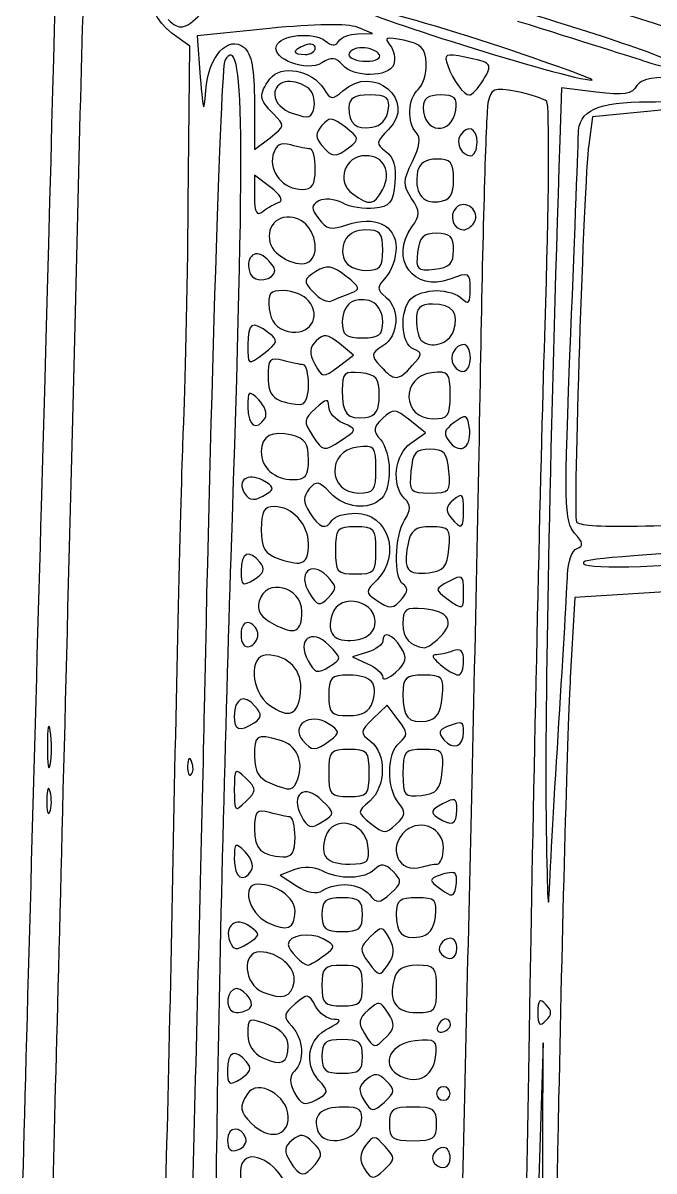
# Model space of a CAD drawing. Extents: x 10 to 184, y 190 to 292.
# Drawn here: x 141.79 to 146.9, y 208.19 to 217.48 of the extents above; entities that cross this region are included whole.
import ezdxf

# ---------------------------------------------------------------- set-up
doc = ezdxf.new("R2010")
doc.units = 0
doc.layers.add('Layer_1', color=7, linetype='CONTINUOUS')

msp = doc.modelspace()

# ---------------------------------------------------------------- linework, layer by layer
at = {"layer": 'Layer_1', "color": 7}
for points in [[(143.78903, 217.435801), (143.20262, 217.376201), (143.22862, 217.041571)], [(144.50242, 217.392301), (144.62204, 217.396301), (144.49873, 217.445801)], [(143.13127, 216.015601), (143.14287, 217.291431), (142.99969, 217.395721)], [(146.43226, 216.921031), (146.15148, 216.956031), (146.13768, 216.530801)], [(147.40052, 216.995821), (147.34892, 216.815101), (146.87541, 216.767801), (146.40189, 216.720501), (146.37209, 216.494861)], [(143.66669, 216.834201), (143.66669, 216.456181), (143.79262, 216.551181)], [(144.4378, 216.476741), (144.43804, 216.476681)], [(143.79889, 216.149341), (143.66746, 216.247441), (143.66746, 216.074431)], [(144.34347, 214.697611), (144.46891, 214.792211), (144.35478, 214.885941)], [(144.94382, 214.707631), (144.94425, 214.706991)], [(144.93263, 214.080121), (145.0507, 214.162821), (144.92386, 214.265521)], [(147.20652, 212.891421), (146.26087, 212.829421), (146.22287, 212.181651)], [(144.86518, 212.824931), (144.86443, 212.825011)], [(144.58185, 212.388831), (144.45902, 212.349831), (144.58185, 212.294931)], [(144.82963, 211.840751), (144.73963, 211.960091), (144.62609, 211.848991)], [(143.66345, 211.816521), (143.66391, 211.816571)], [(144.27755, 211.674061), (144.27753, 211.674441)], [(143.15848, 211.502401), (143.15878, 211.502461)], [(144.83248, 211.169201), (144.83263, 211.168961)], [(143.99303, 210.628821), (143.87376, 210.584721), (144.00708, 210.497321)], [(144.7887, 210.612791), (144.78866, 210.612921)], [(145.29055, 210.597111), (145.29055, 210.597211)], [(144.23121, 209.933981), (144.23151, 209.933941)], [(145.9973, 207.603551), (146.0023, 209.227061), (145.9525, 207.616571), (145.9027, 206.006081), (145.73963, 205.855951)], [(144.18583, 208.925631), (144.18619, 208.925611)]]:
    msp.add_lwpolyline(points, dxfattribs=at)
for points in [[(144.15875, 217.278211)], [(144.67738, 217.225311)], [(145.57823, 217.313481)], [(144.09528, 216.958521)], [(145.51423, 217.011831)], [(144.74943, 216.774491)], [(145.29536, 216.775041)], [(145.469, 216.515181)], [(144.15871, 216.296871)], [(145.27791, 216.215001)], [(144.70257, 216.129151)], [(143.86709, 216.030271)], [(145.44464, 215.864991)], [(144.15876, 215.662371)], [(144.70468, 215.641811)], [(145.27791, 215.641821)], [(143.83123, 215.477251)], [(144.4448, 215.293171)], [(144.10524, 215.231091)], [(144.70467, 215.062761)], [(143.78298, 214.970611)], [(145.27777, 214.986221)], [(145.41437, 214.768301)], [(144.10416, 214.550001)], [(144.67739, 214.467661)], [(145.25064, 214.471661)], [(143.75257, 214.281951)], [(144.38434, 214.241301)], [(145.40541, 214.212071)], [(144.10416, 213.948021)], [(144.65012, 213.870821)], [(145.24042, 213.853521)], [(143.77036, 213.671121)], [(145.35977, 213.546171)], [(144.10416, 213.265911)], [(144.65009, 213.212011)], [(145.24042, 213.225611)], [(143.71254, 213.114161)], [(144.25272, 213.004991)], [(145.35977, 212.886401)], [(144.04957, 212.718081)], [(144.64135, 212.604941)], [(143.69472, 212.529661)], [(145.16726, 212.508641)], [(144.26795, 212.444741)], [(144.85229, 212.426191)], [(145.3598, 212.317161)], [(144.04064, 212.067121)], [(145.18583, 212.024621)], [(144.62264, 211.983221)], [(142.01415, 211.750791)], [(146.13132, 211.820021)], [(145.35978, 211.741151)], [(144.5955, 211.410391)], [(145.18583, 211.424091)], [(143.59723, 211.367491)], [(144.01767, 211.363501)], [(142.01287, 211.259191)], [(144.21336, 211.188971)], [(145.30516, 211.111991)], [(143.99489, 210.891731)], [(144.58548, 210.823261)], [(145.14586, 210.673161)], [(143.64338, 210.623891)], [(143.99493, 210.292641)], [(144.54091, 210.264081)], [(143.63031, 210.168761)], [(145.13141, 210.250441)], [(144.76046, 210.069921)], [(145.30521, 209.991181)], [(143.98729, 209.718201)], [(144.54091, 209.690011)], [(145.14143, 209.662911)], [(146.02583, 209.537381)], [(143.63057, 209.507731)], [(145.25472, 209.377671)], [(144.73761, 209.278651)], [(143.94038, 209.203401)], [(143.60336, 209.073591)], [(144.54091, 209.116951)], [(145.13177, 209.106951)], [(144.73642, 208.917431)], [(145.25061, 208.816581)], [(143.94041, 208.626711)], [(144.53105, 208.584561)], [(145.14143, 208.570881)], [(143.59805, 208.451451)], [(144.72442, 208.388191)], [(144.16101, 208.246121)], [(145.25061, 208.298051)]]:
    msp.add_lwpolyline(points, close=True, dxfattribs=at)
for points in [[(141.94274, 213.566451), (142.09032, 218.851951), (142.09468, 219.080341), (142.04792, 219.080261)], [(142.33534, 219.021601), (142.32164, 219.007901), (142.28394, 217.928321), (142.25154, 216.622551)], [(142.99969, 217.395721), (142.73658, 217.587391), (142.75358, 218.013801), (143.02589, 218.052471)], [(146.18478, 217.464831), (145.86615, 217.563231), (145.34133, 217.725591), (145.01851, 217.825721)], [(145.57823, 217.313481), (145.08284, 217.477501), (144.61607, 217.604511), (144.54097, 217.595731)], [(142.96857, 217.509161), (143.05887, 217.418861), (143.10419, 217.426361), (143.23062, 217.552861)], [(144.54097, 217.595731), (144.41419, 217.580931), (146.20928, 217.021281), (146.39705, 217.017091)], [(146.67011, 217.552441), (147.35629, 217.343871), (147.4742, 217.254011), (147.40052, 216.995821)], [(143.47803, 213.156901), (143.5947, 216.631961), (143.58439, 217.432631), (143.42623, 217.176791)], [(144.49873, 217.445801), (144.42303, 217.476201), (144.14891, 217.472301), (143.78903, 217.435801)], [(143.84401, 217.294201), (143.87351, 217.384101), (144.14552, 217.412681), (144.23833, 217.335601)], [(145.79653, 217.495851), (146.29196, 217.340421), (146.75873, 217.193251), (146.8338, 217.168811)], [(146.94908, 217.205311), (146.84734, 217.249711), (146.5034, 217.366461), (146.18478, 217.464831)], [(143.27242, 216.933091), (143.29422, 217.209061), (143.45456, 217.388271), (143.58379, 217.281021)], [(144.23833, 217.335601), (144.28913, 217.293401), (144.32303, 217.292201), (144.34743, 217.331601)], [(144.34743, 217.331601), (144.36693, 217.363101), (144.43663, 217.390401), (144.50242, 217.392301)], [(144.87545, 217.339951), (144.73242, 217.369251), (144.71255, 217.362251), (144.76344, 217.300951)], [(145.05597, 217.152501), (145.05097, 217.277301), (145.01827, 217.310731), (144.87545, 217.339951)], [(143.58379, 217.281021), (143.64329, 217.231621), (143.66669, 217.105681), (143.66669, 216.834201)], [(144.21198, 217.157531), (144.09045, 217.081631), (143.80859, 217.186331), (143.84401, 217.294201)], [(144.07685, 217.299711), (144.03185, 217.282411), (143.99495, 217.258611), (143.99495, 217.246811)], [(143.99495, 217.246811), (143.99495, 217.235011), (144.03175, 217.225311), (144.07685, 217.225311)], [(144.15875, 217.278211), (144.15875, 217.307311), (144.12185, 217.316911), (144.07685, 217.299711)], [(144.07685, 217.225311), (144.12185, 217.225311), (144.15875, 217.249111), (144.15875, 217.278211)], [(144.53767, 217.279911), (144.47937, 217.279911), (144.43171, 217.255311), (144.43171, 217.225311)], [(144.43171, 217.225311), (144.43171, 217.195311), (144.49461, 217.170711), (144.57141, 217.170711)], [(144.67738, 217.225311), (144.65878, 217.255311), (144.59598, 217.279911), (144.53767, 217.279911)], [(144.57141, 217.170711), (144.65061, 217.170711), (144.69651, 217.194311), (144.67738, 217.225311)], [(144.76344, 217.300951), (144.79744, 217.259951), (144.81104, 217.189251), (144.79364, 217.143831)], [(145.36849, 217.204071), (145.21442, 217.234871), (145.19835, 217.226971), (145.23081, 217.136371)], [(146.39705, 217.017091), (146.44205, 217.016091), (146.07362, 217.149461), (145.57823, 217.313481)], [(143.42623, 217.176791), (143.39583, 217.127591), (143.31018, 214.432441), (143.2594, 211.928561)], [(143.79162, 217.028011), (143.87822, 217.146391), (144.13348, 217.099611), (144.22818, 216.947911)], [(144.3784, 217.140831), (144.3267, 217.203131), (144.2907, 217.206731), (144.21198, 217.157531)], [(144.79364, 217.143831), (144.75294, 217.037791), (144.4656, 217.035611), (144.3784, 217.140831)], [(144.3833, 216.931611), (144.62873, 217.153721), (144.98561, 216.852211), (144.75282, 216.619381)], [(144.99247, 216.942371), (145.03107, 216.974371), (145.05967, 217.068961), (145.05597, 217.152501)], [(145.23081, 217.136371), (145.27531, 217.012291), (145.36046, 216.897331), (145.40795, 216.897331)], [(145.51423, 217.011861), (145.59993, 217.149071), (145.59213, 217.159341), (145.36849, 217.204071)], [(146.8338, 217.168811), (147.06376, 217.093911), (147.14528, 217.119811), (146.94908, 217.205311)], [(143.22862, 217.041571), (143.25112, 216.752071), (143.25702, 216.737441), (143.27242, 216.933091)], [(144.09529, 216.958561), (143.96526, 217.040961), (143.8312, 217.012261), (143.8312, 216.901861)], [(147.28775, 216.917631), (147.33345, 217.036771), (146.82775, 217.091001), (146.76227, 216.973931)], [(143.81992, 216.744801), (143.7026, 216.862121), (143.69873, 216.900911), (143.79162, 217.028011)], [(144.14988, 216.804071), (144.15998, 216.863571), (144.13548, 216.933071), (144.09528, 216.958521)], [(144.22818, 216.947911), (144.28468, 216.857511), (144.29968, 216.855911), (144.3833, 216.931611)], [(145.40795, 216.897331), (145.42705, 216.897331), (145.47485, 216.948831), (145.51423, 217.011831)], [(145.78539, 216.925221), (145.60307, 216.958721), (145.58051, 216.949721), (145.55666, 216.833921)], [(146.76227, 216.973931), (146.72257, 216.903031), (146.6585, 216.892831), (146.43226, 216.921031)], [(143.8312, 216.901861), (143.8312, 216.836361), (143.8874, 216.778271), (143.98133, 216.746571)], [(144.5993, 216.897331), (144.47319, 216.897331), (144.43172, 216.872531), (144.43172, 216.797241)], [(144.74943, 216.774491), (144.76423, 216.878991), (144.74143, 216.897331), (144.5993, 216.897331)], [(144.97777, 216.590931), (144.90007, 216.668631), (144.90867, 216.872781), (144.99247, 216.942371)], [(145.17252, 216.897331), (145.07292, 216.897331), (145.03224, 216.868331), (145.03224, 216.797241)], [(145.29536, 216.775051), (145.30956, 216.874451), (145.28636, 216.897331), (145.17252, 216.897331)], [(146.03226, 216.845021), (146.00776, 216.868721), (145.89664, 216.904821), (145.78539, 216.925221)], [(146.85924, 216.842531), (147.14802, 216.842531), (147.26694, 216.863331), (147.28775, 216.917631)], [(143.98133, 216.746571), (144.10957, 216.703271), (144.13415, 216.711671), (144.14988, 216.804071)], [(144.43172, 216.797241), (144.43172, 216.663261), (144.48642, 216.616501), (144.62055, 216.635711)], [(144.62055, 216.635711), (144.68815, 216.645711), (144.73884, 216.699911), (144.74943, 216.774491)], [(145.03224, 216.797241), (145.03224, 216.585641), (145.26552, 216.565961), (145.29536, 216.775041)], [(145.55666, 216.833921), (145.54216, 216.763221), (145.51586, 215.882481), (145.49836, 214.876611)], [(146.01946, 215.034051), (146.05106, 216.006391), (146.05676, 216.821331), (146.03226, 216.845021)], [(146.28825, 216.579321), (146.28764, 216.771431), (146.44189, 216.842531), (146.85924, 216.842531)], [(143.79262, 216.551181), (143.91406, 216.642781), (143.91503, 216.649681), (143.81992, 216.744801)], [(144.40254, 216.637191), (144.29421, 216.718891), (144.27049, 216.720491), (144.21211, 216.650191)], [(142.25154, 216.622551), (142.12751, 211.624711), (142.0321, 207.932141), (142.00206, 206.967001)], [(144.21211, 216.650191), (144.15951, 216.586791), (144.15981, 216.552491), (144.21311, 216.487941)], [(144.43804, 216.476681), (144.51764, 216.537281), (144.51414, 216.552981), (144.40254, 216.637191)], [(144.75282, 216.619381), (144.64955, 216.516101), (144.6478, 216.501741), (144.73112, 216.440821)], [(144.94547, 216.359671), (145.00487, 216.478671), (145.01527, 216.553411), (144.97777, 216.590931)], [(145.46899, 216.515181), (145.46899, 216.630321), (145.38959, 216.662091), (145.3325, 216.569781)], [(146.22765, 214.970061), (146.26115, 215.804751), (146.28845, 216.528911), (146.28825, 216.579321)], [(143.9615, 216.493101), (143.8757, 216.516101), (143.83852, 216.495101), (143.81623, 216.409501)], [(144.11776, 216.461401), (144.09526, 216.461841), (144.02496, 216.476101), (143.9615, 216.493101)], [(144.21311, 216.487941), (144.29431, 216.390141), (144.32227, 216.388741), (144.4378, 216.476741)], [(145.3325, 216.569781), (145.2927, 216.505381), (145.3443, 216.406001), (145.4176, 216.406001)], [(145.4176, 216.406001), (145.4459, 216.406001), (145.469, 216.455101), (145.469, 216.515181)], [(146.13768, 216.530801), (146.06108, 214.169721), (146.01783, 212.088131), (146.02622, 211.164901)], [(146.37209, 216.494861), (146.33249, 216.195231), (146.24438, 213.496421), (146.27239, 213.444031)], [(143.81623, 216.409501), (143.78103, 216.274731), (143.90253, 216.133101), (144.05342, 216.133101)], [(144.15876, 216.296881), (144.15876, 216.386981), (144.14036, 216.460991), (144.11776, 216.461401)], [(144.56604, 216.406101), (144.39445, 216.406101), (144.32481, 216.197221), (144.46276, 216.096351)], [(144.70257, 216.129181), (144.78107, 216.275901), (144.71687, 216.406101), (144.56604, 216.406101)], [(144.73112, 216.440821), (144.79282, 216.395721), (144.81602, 216.314431), (144.80382, 216.185911)], [(144.05342, 216.133101), (144.13402, 216.133101), (144.15871, 216.171501), (144.15871, 216.296871)], [(144.93847, 216.060611), (144.86677, 216.170021), (144.86757, 216.203541), (144.94547, 216.359671)], [(145.14218, 216.378761), (145.05468, 216.378761), (144.99969, 216.343661), (144.98743, 216.280061)], [(145.27791, 216.214981), (145.27791, 216.353041), (145.25661, 216.378761), (145.14218, 216.378761)], [(144.98743, 216.280061), (144.95553, 216.114431), (145.02313, 216.015041), (145.15483, 216.033751)], [(145.15483, 216.033751), (145.25133, 216.047451), (145.27791, 216.086651), (145.27791, 216.215001)], [(143.86709, 216.030281), (143.90319, 216.042281), (143.87409, 216.093281), (143.79889, 216.149341)], [(144.46276, 216.096351), (144.59549, 215.999251), (144.63602, 216.004851), (144.70257, 216.129151)], [(144.80382, 216.185911), (144.78872, 216.026981), (144.76262, 215.994571), (144.63844, 215.980231)], [(143.66746, 216.074431), (143.66746, 215.943641), (143.68416, 215.914591), (143.73566, 215.955371)], [(143.73566, 215.955371), (143.77316, 215.985071), (143.83236, 216.018771), (143.86709, 216.030271)], [(144.18889, 216.040531), (144.12359, 216.003831), (144.12329, 215.981831), (144.18689, 215.895371)], [(144.3784, 216.023531), (144.3165, 216.056731), (144.23119, 216.064331), (144.18889, 216.040531)], [(144.63844, 215.980231), (144.55734, 215.971231), (144.44034, 215.990331), (144.3784, 216.023531)], [(144.94147, 215.830611), (145.00937, 215.923411), (145.00897, 215.953511), (144.93847, 216.060611)], [(145.44463, 215.864941), (145.50093, 215.955941), (145.37433, 216.060351), (145.29904, 215.985041)], [(143.09237, 214.193831), (143.10737, 214.494091), (143.12487, 215.313891), (143.13127, 216.015601)], [(144.15876, 215.662421), (144.15876, 215.817001), (144.03829, 215.931121), (143.90269, 215.905011)], [(144.41493, 215.846971), (144.63842, 215.924871), (144.81341, 215.843971), (144.81341, 215.662181)], [(145.29904, 215.985041), (145.23604, 215.922041), (145.27544, 215.805591), (145.35984, 215.805591)], [(143.90269, 215.905011), (143.76831, 215.879111), (143.74357, 215.691801), (143.86299, 215.604471)], [(144.18689, 215.895371), (144.24819, 215.811771), (144.28907, 215.803071), (144.41493, 215.846971)], [(145.24878, 215.406251), (144.95628, 215.295841), (144.75433, 215.574691), (144.94147, 215.830611)], [(145.35984, 215.805591), (145.38634, 215.805591), (145.42454, 215.832291), (145.44464, 215.864991)], [(144.56649, 215.805601), (144.42019, 215.805601), (144.34461, 215.696131), (144.39687, 215.559931)], [(144.70468, 215.641821), (144.70468, 215.780661), (144.68368, 215.805601), (144.56649, 215.805601)], [(145.14143, 215.778301), (145.03224, 215.778301), (145.00141, 215.747501), (144.98728, 215.624161)], [(145.27791, 215.641821), (145.27791, 215.751011), (145.25061, 215.778301), (145.14143, 215.778301)], [(143.7542, 215.583191), (143.6628, 215.658991), (143.58557, 215.573191), (143.63325, 215.449051)], [(143.86299, 215.604471), (144.02259, 215.487771), (144.15876, 215.514471), (144.15876, 215.662371)], [(144.81341, 215.662181), (144.81341, 215.580981), (144.77591, 215.473181), (144.73011, 215.422581)], [(143.8312, 215.477201), (143.8312, 215.500301), (143.7965, 215.548001), (143.7542, 215.583191)], [(144.39687, 215.559931), (144.41417, 215.514931), (144.49047, 215.478031), (144.56649, 215.478031)], [(144.56649, 215.478031), (144.68364, 215.478031), (144.70468, 215.502931), (144.70468, 215.641811)], [(144.98728, 215.624161), (144.97118, 215.483941), (144.98328, 215.471611), (145.12377, 215.487681)], [(145.12377, 215.487681), (145.24708, 215.501781), (145.27791, 215.532681), (145.27791, 215.641821)], [(143.63325, 215.449051), (143.66305, 215.371451), (143.83123, 215.395351), (143.83123, 215.477251)], [(144.16339, 215.468281), (144.06151, 215.404681), (144.06012, 215.393081), (144.14329, 215.301171)], [(144.40632, 215.431681), (144.29424, 215.519881), (144.25534, 215.525681), (144.16339, 215.468281)], [(145.41395, 215.325951), (145.41395, 215.462071), (145.40595, 215.465751), (145.24878, 215.406251)], [(144.44482, 215.293161), (144.52912, 215.322961), (144.52482, 215.338561), (144.40632, 215.431681)], [(144.73011, 215.422581), (144.65551, 215.340081), (144.65551, 215.323381), (144.73011, 215.261461)], [(143.90278, 215.314281), (143.78984, 215.314281), (143.77201, 215.291581), (143.78663, 215.166301)], [(144.10524, 215.231081), (144.06724, 215.276781), (143.97616, 215.314281), (143.90278, 215.314281)], [(144.14329, 215.301171), (144.19239, 215.246871), (144.25902, 215.215271), (144.29123, 215.230971)], [(144.29123, 215.230971), (144.32343, 215.246671), (144.39256, 215.274671), (144.4448, 215.293171)], [(144.70468, 215.062761), (144.70468, 215.202411), (144.59286, 215.276181), (144.45902, 215.224821)], [(144.93355, 215.248751), (144.96955, 215.284751), (145.06293, 215.314251), (145.141, 215.314251)], [(145.141, 215.314251), (145.2191, 215.314251), (145.31242, 215.284751), (145.34845, 215.248751)], [(145.34845, 215.248751), (145.39945, 215.197751), (145.41395, 215.214951), (145.41395, 215.325951)], [(143.94038, 214.984561), (144.10925, 214.942761), (144.21423, 215.099761), (144.10524, 215.231091)], [(144.45902, 215.224821), (144.41402, 215.207521), (144.37712, 215.134621), (144.37712, 215.062761)], [(144.73011, 215.261461), (144.84691, 215.164561), (144.83379, 214.946441), (144.70641, 214.866871)], [(144.95225, 214.841761), (144.85182, 214.880261), (144.8392, 215.154441), (144.93355, 215.248751)], [(145.11091, 215.205081), (145.0077, 215.205081), (144.97765, 215.176381), (144.97765, 215.077691)], [(145.27776, 214.986221), (145.32456, 215.133791), (145.26976, 215.205081), (145.11091, 215.205081)], [(143.78663, 215.166301), (143.79893, 215.061141), (143.84333, 215.008561), (143.94038, 214.984561)], [(143.78293, 214.970621), (143.64676, 215.074301), (143.61283, 215.055221), (143.61283, 214.874921)], [(144.37712, 215.062761), (144.37712, 214.953991), (144.40452, 214.932111), (144.5409, 214.932111)], [(144.5409, 214.932111), (144.67725, 214.932111), (144.70467, 214.954011), (144.70467, 215.062761)], [(144.97765, 215.077691), (144.97765, 215.007591), (144.99405, 214.933931), (145.01405, 214.913921)], [(145.90598, 210.072481), (145.93688, 211.829011), (145.98788, 214.061721), (146.01946, 215.034051)], [(143.74198, 214.806021), (143.85825, 214.893721), (143.86234, 214.910151), (143.78298, 214.970611)], [(144.16707, 214.907641), (144.10997, 214.851741), (144.10747, 214.809641), (144.15577, 214.719311)], [(144.35478, 214.885941), (144.26018, 214.963641), (144.22806, 214.967341), (144.16707, 214.907641)], [(145.01405, 214.913921), (145.08915, 214.838821), (145.24451, 214.881421), (145.27777, 214.986221)], [(146.25795, 213.351591), (146.17405, 213.444191), (146.17165, 213.576071), (146.22765, 214.970061)], [(143.61283, 214.874921), (143.61283, 214.708961), (143.6131, 214.708811), (143.74198, 214.806021)], [(144.70641, 214.866871), (144.60741, 214.805071), (144.60603, 214.792771), (144.68761, 214.702631)], [(144.94425, 214.706991), (145.02625, 214.797691), (145.02725, 214.813151), (144.95225, 214.841761)], [(145.36299, 214.877481), (145.28969, 214.877481), (145.23807, 214.778081), (145.27789, 214.713701)], [(145.41439, 214.768291), (145.41439, 214.828291), (145.39129, 214.877481), (145.36299, 214.877481)], [(145.49836, 214.876611), (145.48086, 213.870731), (145.44326, 212.065071), (145.41496, 210.864031)], [(143.89948, 214.748191), (143.79179, 214.777091), (143.77665, 214.760591), (143.77665, 214.614961)], [(144.06326, 214.714491), (144.04076, 214.714921), (143.96706, 214.730091), (143.89948, 214.748191)], [(144.15577, 214.719311), (144.21567, 214.607481), (144.22287, 214.606631), (144.34347, 214.697611)], [(145.27789, 214.713701), (145.33499, 214.621401), (145.41437, 214.653201), (145.41437, 214.768301)], [(144.10416, 214.549961), (144.10416, 214.640061), (144.08576, 214.714081), (144.06326, 214.714491)], [(144.52726, 214.648711), (144.39402, 214.664011), (144.37713, 214.648171), (144.37713, 214.507681)], [(144.67739, 214.467661), (144.67739, 214.605751), (144.65379, 214.634151), (144.52726, 214.648711)], [(144.68761, 214.702631), (144.79841, 214.580191), (144.82901, 214.580791), (144.94382, 214.707631)], [(145.10095, 214.649091), (144.84889, 214.619991), (144.85946, 214.276961), (145.11245, 214.276961)], [(145.25061, 214.471661), (145.25061, 214.651721), (145.23931, 214.665061), (145.10095, 214.649091)], [(143.77665, 214.614961), (143.77665, 214.455561), (143.82755, 214.411891), (144.03596, 214.392551)], [(144.03596, 214.392551), (144.07676, 214.388551), (144.10416, 214.451951), (144.10416, 214.550001)], [(143.70115, 214.430051), (143.61975, 214.511451), (143.61285, 214.506751), (143.61285, 214.370251)], [(144.26794, 214.375311), (144.26794, 214.443311), (144.24984, 214.440911), (144.16145, 214.360911)], [(144.37713, 214.507681), (144.37713, 214.316081), (144.41933, 214.266941), (144.56596, 214.287931)], [(144.56596, 214.287931), (144.64986, 214.299931), (144.67739, 214.344431), (144.67739, 214.467661)], [(145.11245, 214.276961), (145.23448, 214.276961), (145.25064, 214.299761), (145.25064, 214.471661)], [(143.61285, 214.370251), (143.61285, 214.219481), (143.68555, 214.173501), (143.75257, 214.281951)], [(143.75255, 214.281871), (143.77285, 214.314771), (143.74955, 214.381471), (143.70115, 214.430051)], [(144.16145, 214.360911), (144.06345, 214.272211), (144.06165, 214.254331), (144.13915, 214.136081)], [(144.38433, 214.241371), (144.32033, 214.269971), (144.26794, 214.330171), (144.26794, 214.375311)], [(144.92386, 214.265521), (144.80774, 214.359521), (144.78927, 214.360921), (144.70515, 214.281421)], [(144.70515, 214.281421), (144.62745, 214.208021), (144.62465, 214.181341), (144.68665, 214.108471)], [(145.40537, 214.212071), (145.38907, 214.311871), (145.37597, 214.315661), (145.28346, 214.247371)], [(143.01217, 210.863671), (143.04127, 212.395001), (143.07737, 213.893571), (143.09237, 214.193831)], [(143.97078, 214.144241), (143.80886, 214.184841), (143.72201, 214.138241), (143.72201, 214.011351)], [(144.36204, 214.098481), (144.50011, 214.188981), (144.50021, 214.189581), (144.38434, 214.241301)], [(145.28346, 214.247371), (145.19646, 214.183171), (145.19126, 214.157071), (145.25116, 214.084961)], [(145.25116, 214.084961), (145.33896, 213.979181), (145.43106, 214.055061), (145.40541, 214.212071)], [(144.10416, 213.948021), (144.10416, 214.075071), (144.07496, 214.118101), (143.97078, 214.144241)], [(144.13915, 214.136081), (144.22005, 214.012611), (144.22875, 214.011151), (144.36204, 214.098481)], [(144.68665, 214.108471), (144.77765, 214.001481), (144.78235, 213.720201), (144.69465, 213.632351)], [(144.88143, 213.631021), (144.77304, 213.739421), (144.80143, 213.988201), (144.93263, 214.080121)], [(143.72201, 214.011351), (143.72201, 213.879801), (143.82928, 213.785281), (143.9786, 213.785281)], [(144.50043, 214.048251), (144.24837, 214.019151), (144.25894, 213.676121), (144.51193, 213.676121)], [(144.65009, 213.870821), (144.65009, 214.050881), (144.63889, 214.064221), (144.50043, 214.048251)], [(145.08684, 214.030951), (144.97276, 214.030951), (144.94754, 214.001851), (144.93325, 213.853521)], [(145.24042, 213.853521), (145.22612, 214.001821), (145.20092, 214.030951), (145.08684, 214.030951)], [(143.9786, 213.785281), (144.08154, 213.785281), (144.10416, 213.814581), (144.10416, 213.948021)], [(143.73273, 213.779591), (143.61338, 213.843491), (143.52189, 213.779151), (143.58556, 213.676121)], [(144.51193, 213.676121), (144.63396, 213.676121), (144.65012, 213.698921), (144.65012, 213.870821)], [(144.93325, 213.853521), (144.91725, 213.687531), (144.92725, 213.676101), (145.08684, 213.676101)], [(145.08684, 213.676101), (145.24653, 213.676101), (145.25643, 213.687501), (145.24042, 213.853521)], [(143.77033, 213.671091), (143.83093, 213.709491), (143.82353, 213.730991), (143.73273, 213.779591)], [(144.10996, 213.709251), (144.05846, 213.647151), (144.05956, 213.605361), (144.11496, 213.516531)], [(144.279, 213.677651), (144.19, 213.773151), (144.16663, 213.777551), (144.10996, 213.709251)], [(143.58556, 213.676121), (143.62666, 213.609621), (143.67136, 213.608421), (143.77036, 213.671121)], [(144.69465, 213.632351), (144.59459, 213.532301), (144.39407, 213.554151), (144.279, 213.677651)], [(144.88143, 213.457071), (144.93423, 213.541571), (144.93423, 213.578251), (144.88143, 213.631021)], [(145.2772, 213.620841), (145.2144, 213.568741), (145.2095, 213.534441), (145.2566, 213.477671)], [(145.3598, 213.546241), (145.3598, 213.667831), (145.3474, 213.679081), (145.2772, 213.620841)], [(141.79299, 208.108981), (141.82799, 209.414121), (141.89538, 211.869981), (141.94274, 213.566451)], [(143.8273, 213.566851), (143.7439, 213.566851), (143.72201, 213.528151), (143.72201, 213.380331)], [(144.10416, 213.265911), (144.10416, 213.422311), (143.97118, 213.566851), (143.8273, 213.566851)], [(144.11496, 213.516531), (144.19306, 213.391531), (144.24477, 213.374711), (144.29604, 213.457631)], [(144.29604, 213.457631), (144.31464, 213.487631), (144.40116, 213.512231), (144.48841, 213.512231)], [(144.48841, 213.512231), (144.74897, 213.512231), (144.85687, 213.172281), (144.65909, 212.974501)], [(145.2566, 213.477671), (145.3438, 213.372611), (145.35977, 213.383271), (145.35977, 213.546171)], [(144.87143, 212.937421), (144.79293, 212.985921), (144.79923, 213.326061), (144.88143, 213.457071)], [(146.27239, 213.444031), (146.30309, 213.386631), (146.88097, 213.396431), (148.31227, 213.478431)], [(143.72201, 213.380331), (143.72201, 213.225791), (143.74781, 213.184921), (143.87214, 213.142031)], [(144.48631, 213.403091), (144.33553, 213.403091), (144.32253, 213.387891), (144.32253, 213.212011)], [(144.65009, 213.212011), (144.65009, 213.387921), (144.63709, 213.403091), (144.48631, 213.403091)], [(145.09666, 213.403041), (144.96459, 213.403041), (144.93066, 213.376241), (144.90715, 213.253221)], [(145.24042, 213.225611), (145.25622, 213.389521), (145.24542, 213.403041), (145.09666, 213.403041)], [(146.27765, 213.226791), (146.33305, 213.245291), (146.32865, 213.273491), (146.25795, 213.351591)], [(143.87214, 213.142031), (144.05899, 213.077631), (144.10416, 213.101731), (144.10416, 213.265911)], [(144.90715, 213.253221), (144.86935, 213.055751), (144.90415, 213.011211), (145.07834, 213.031411)], [(147.92567, 213.240181), (147.09995, 213.200481), (146.38751, 213.147981), (146.34247, 213.123481)], [(143.36715, 208.707581), (143.38475, 209.863581), (143.43465, 211.865771), (143.47803, 213.156901)], [(143.71255, 213.114211), (143.62105, 213.224471), (143.55823, 213.197411), (143.55823, 213.047711)], [(144.25273, 213.004961), (144.12131, 213.136381), (144.01122, 213.026261), (144.11226, 212.864481)], [(144.32253, 213.212011), (144.32253, 213.036101), (144.33553, 213.020941), (144.48631, 213.020941)], [(144.48631, 213.020941), (144.63709, 213.020941), (144.65009, 213.036141), (144.65009, 213.212011)], [(145.07834, 213.031411), (145.19773, 213.045211), (145.22634, 213.079511), (145.24042, 213.225611)], [(146.20045, 213.016401), (146.20345, 213.118951), (146.23825, 213.213631), (146.27765, 213.226791)], [(143.55823, 213.047711), (143.55823, 212.925631), (143.56973, 212.917981), (143.66464, 212.977211)], [(143.66464, 212.977211), (143.74364, 213.026611), (143.75604, 213.061811), (143.71254, 213.114161)], [(146.34247, 213.123481), (146.22981, 213.062181), (146.77802, 213.064081), (147.51622, 213.127481)], [(144.04957, 212.718061), (144.04957, 212.920951), (143.75586, 212.992491), (143.70598, 212.801761)], [(144.26492, 212.830781), (144.33652, 212.902381), (144.33512, 212.922581), (144.25272, 213.004991)], [(144.65909, 212.974501), (144.56759, 212.883001), (144.56629, 212.867911), (144.64539, 212.813931)], [(145.24078, 212.961111), (145.12575, 212.899511), (145.12519, 212.894911), (145.22388, 212.822701)], [(145.3598, 212.886411), (145.3598, 213.011711), (145.3485, 213.018781), (145.24078, 212.961111)], [(146.13125, 211.819981), (146.16625, 212.375471), (146.19735, 212.913861), (146.20045, 213.016401)], [(144.11226, 212.864481), (144.17556, 212.763051), (144.19336, 212.759141), (144.26492, 212.830781)], [(144.64135, 212.604961), (144.67845, 212.800231), (144.35549, 212.883231), (144.29539, 212.693861)], [(144.86443, 212.825011), (144.90813, 212.877711), (144.91023, 212.913211), (144.87143, 212.937421)], [(145.22388, 212.822701), (145.35811, 212.724501), (145.35977, 212.725301), (145.35977, 212.886401)], [(143.70598, 212.801761), (143.68508, 212.721761), (143.71678, 212.671001), (143.82223, 212.615771)], [(144.64539, 212.813931), (144.76312, 212.733631), (144.79052, 212.735031), (144.86518, 212.824931)], [(143.82223, 212.615771), (143.99635, 212.524571), (144.04957, 212.548471), (144.04957, 212.718081)], [(144.29539, 212.693861), (144.24629, 212.539231), (144.31019, 212.466111), (144.47735, 212.485521)], [(145.04169, 212.737801), (144.88908, 212.752901), (144.86846, 212.738791), (144.86846, 212.619511)], [(145.16726, 212.508661), (145.29115, 212.632541), (145.24446, 212.717771), (145.04169, 212.737801)], [(143.62652, 212.625161), (143.58592, 212.638661), (143.55822, 212.599961), (143.55822, 212.529661)], [(143.69472, 212.529661), (143.69472, 212.569661), (143.66402, 212.612661), (143.62652, 212.625161)], [(144.26793, 212.444731), (144.12719, 212.585471), (144.0065, 212.493731), (144.10073, 212.317691)], [(144.47735, 212.485521), (144.56725, 212.495921), (144.62922, 212.541121), (144.64135, 212.604941)], [(144.86846, 212.619511), (144.86846, 212.499811), (144.92296, 212.438581), (145.04199, 212.424741)], [(143.55822, 212.529661), (143.55822, 212.459261), (143.58592, 212.420591), (143.62652, 212.434161)], [(143.62652, 212.434161), (143.66402, 212.446661), (143.69472, 212.489661), (143.69472, 212.529661)], [(144.85225, 212.426131), (144.78375, 212.535741), (144.70468, 212.563941), (144.70468, 212.478731)], [(145.04199, 212.424741), (145.06239, 212.422741), (145.11879, 212.460141), (145.16726, 212.508641)], [(144.26895, 212.269991), (144.37507, 212.336291), (144.37506, 212.337591), (144.26795, 212.444741)], [(144.70468, 212.478731), (144.70468, 212.450731), (144.64938, 212.410231), (144.58185, 212.388831)], [(144.81079, 212.226651), (144.89809, 212.305651), (144.90549, 212.340981), (144.85229, 212.426191)], [(145.2735, 212.399011), (145.226, 212.380811), (145.15989, 212.365911), (145.12658, 212.365911)], [(145.3598, 212.317111), (145.3598, 212.399611), (145.3353, 212.422761), (145.2735, 212.399011)], [(143.76617, 212.365861), (143.61658, 212.365861), (143.63346, 212.068291), (143.78927, 211.959171)], [(144.04061, 212.067121), (144.06041, 212.236261), (143.94131, 212.365861), (143.76617, 212.365861)], [(144.10073, 212.317691), (144.15293, 212.220091), (144.17783, 212.213061), (144.26895, 212.269991)], [(145.12658, 212.365911), (145.06158, 212.365911), (145.25045, 212.206771), (145.3189, 212.203871)], [(145.3189, 212.203871), (145.3414, 212.202911), (145.3598, 212.253871), (145.3598, 212.317161)], [(144.58185, 212.294931), (144.64945, 212.264731), (144.70468, 212.215431), (144.70468, 212.185351)], [(144.70468, 212.185351), (144.70468, 212.155251), (144.75238, 212.173851), (144.81079, 212.226651)], [(144.4285, 212.202081), (144.2865, 212.202081), (144.26794, 212.183181), (144.26794, 212.038301)], [(144.62264, 211.983221), (144.67144, 212.137091), (144.61364, 212.202081), (144.4285, 212.202081)], [(145.0357, 212.202051), (144.88846, 212.202051), (144.86846, 212.183551), (144.86846, 212.047371)], [(145.18583, 212.024621), (145.20173, 212.189911), (145.19183, 212.202051), (145.0357, 212.202051)], [(146.22287, 212.181651), (146.20197, 211.825371), (146.15967, 210.290741), (146.12887, 208.771341)], [(143.67091, 211.951621), (143.58501, 212.055111), (143.50318, 212.015921), (143.50318, 211.871221)], [(143.78927, 211.959171), (143.94981, 211.846721), (144.01832, 211.876171), (144.04064, 212.067121)], [(144.26794, 212.038301), (144.26794, 211.893561), (144.28654, 211.874521), (144.42804, 211.874521)], [(144.86846, 212.047371), (144.86846, 211.859371), (144.91126, 211.810341), (145.05729, 211.831241)], [(145.05729, 211.831241), (145.13889, 211.842941), (145.1733, 211.894641), (145.18583, 212.024621)], [(143.2594, 211.928561), (143.2433, 211.132871), (143.2042, 209.529831), (143.1726, 208.366271)], [(143.66391, 211.816571), (143.72861, 211.857471), (143.72991, 211.881071), (143.67091, 211.951621)], [(144.42804, 211.874521), (144.53995, 211.874521), (144.59852, 211.907221), (144.62264, 211.983221)], [(143.50318, 211.871221), (143.50318, 211.754951), (143.54408, 211.740991), (143.66345, 211.816521)], [(144.25963, 211.812321), (144.11631, 211.901821), (143.9567, 211.795221), (144.0556, 211.676061)], [(144.62609, 211.848991), (144.51879, 211.743991), (144.51782, 211.733971), (144.60849, 211.666551)], [(144.83963, 211.654731), (144.91003, 211.713231), (144.90883, 211.736131), (144.82963, 211.840751)], [(142.01421, 211.750791), (142.00161, 211.833791), (141.99101, 211.778891), (141.99061, 211.628711)], [(142.01341, 211.477831), (142.02641, 211.544931), (142.02671, 211.667811), (142.01415, 211.750791)], [(144.27753, 211.674441), (144.36213, 211.738741), (144.36073, 211.749141), (144.25963, 211.812321)], [(145.22639, 211.786141), (145.15879, 211.760241), (145.15299, 211.735241), (145.20079, 211.677551)], [(145.3598, 211.741141), (145.3598, 211.829841), (145.3494, 211.833341), (145.22639, 211.786141)], [(146.05202, 210.427901), (146.06102, 210.638081), (146.09632, 211.264541), (146.13132, 211.820021)], [(143.87034, 211.676711), (143.67921, 211.727911), (143.66742, 211.720311), (143.66742, 211.545111)], [(144.01767, 211.363491), (144.07037, 211.500821), (144.00457, 211.640731), (143.87034, 211.676711)], [(144.0556, 211.676061), (144.1309, 211.585261), (144.16002, 211.585061), (144.27755, 211.674061)], [(144.60849, 211.666551), (144.73664, 211.571251), (144.73155, 211.296041), (144.59949, 211.183011)], [(144.83263, 211.168961), (144.73503, 211.283661), (144.73913, 211.571351), (144.83963, 211.654731)], [(145.20079, 211.677551), (145.27249, 211.591151), (145.35978, 211.626051), (145.35978, 211.741151)], [(141.99061, 211.628711), (141.99023, 211.478581), (142.00061, 211.410681), (142.01341, 211.477831)], [(144.43172, 211.601461), (144.28094, 211.601461), (144.26794, 211.586261), (144.26794, 211.410391)], [(144.5955, 211.410391), (144.5955, 211.586301), (144.5825, 211.601461), (144.43172, 211.601461)], [(145.0357, 211.601511), (144.88037, 211.601511), (144.86846, 211.587611), (144.86846, 211.406811)], [(145.18583, 211.424091), (145.20173, 211.589371), (145.19183, 211.601511), (145.0357, 211.601511)], [(143.12578, 211.469461), (143.12378, 211.411861), (143.13628, 211.379661), (143.15448, 211.397761)], [(143.15878, 211.502461), (143.14138, 211.546061), (143.12838, 211.533061), (143.12578, 211.469461)], [(143.15448, 211.397761), (143.17258, 211.415861), (143.17458, 211.462961), (143.15848, 211.502401)], [(143.66742, 211.545111), (143.66742, 211.424471), (143.70072, 211.366181), (143.79025, 211.330201)], [(143.59723, 211.367511), (143.50883, 211.455911), (143.50363, 211.450711), (143.50363, 211.273911)], [(144.26794, 211.410391), (144.26794, 211.234481), (144.28094, 211.219311), (144.43172, 211.219311)], [(144.43172, 211.219311), (144.5825, 211.219311), (144.5955, 211.234511), (144.5955, 211.410391)], [(144.86846, 211.406811), (144.86846, 211.226621), (144.87966, 211.213401), (145.01859, 211.229391)], [(145.01859, 211.229391), (145.14369, 211.243791), (145.17158, 211.276291), (145.18583, 211.424091)], [(142.01287, 211.259211), (141.99907, 211.312311), (141.98677, 211.282111), (141.98567, 211.192011)], [(143.59723, 211.180311), (143.68563, 211.268711), (143.68563, 211.279111), (143.59723, 211.367491)], [(143.79025, 211.330201), (143.96336, 211.260601), (143.97908, 211.262901), (144.01767, 211.363501)], [(144.21334, 211.188961), (144.0726, 211.329701), (143.95191, 211.237961), (144.04614, 211.061921)], [(141.98567, 211.192011), (141.98467, 211.101911), (141.99587, 211.058481), (142.01087, 211.095411)], [(142.01087, 211.095411), (142.02577, 211.132411), (142.02677, 211.206071), (142.01287, 211.259191)], [(143.50363, 211.273911), (143.50363, 211.097141), (143.50863, 211.091941), (143.59723, 211.180311)], [(144.21436, 211.014221), (144.32048, 211.080521), (144.32047, 211.081821), (144.21336, 211.188971)], [(145.30521, 211.112061), (145.30521, 211.208561), (145.28991, 211.214991), (145.18865, 211.160761)], [(143.7902, 211.089911), (143.68258, 211.118711), (143.66737, 211.102311), (143.66737, 210.957241)], [(144.59949, 211.183011), (144.49634, 211.094711), (144.49648, 211.091711), (144.60849, 211.001241)], [(144.81398, 210.996241), (144.89168, 211.069641), (144.89448, 211.096331), (144.83248, 211.169201)], [(145.18865, 211.160761), (145.09555, 211.110961), (145.08729, 211.088761), (145.14765, 211.050491)], [(145.14765, 211.050491), (145.26529, 210.975991), (145.30516, 210.991591), (145.30516, 211.111991)], [(146.02622, 211.164901), (146.03222, 210.549371), (146.04342, 210.217721), (146.05202, 210.427901)], [(143.95398, 211.056211), (143.93148, 211.056651), (143.85778, 211.071811), (143.7902, 211.089911)], [(143.99498, 210.891691), (143.99498, 210.981791), (143.97658, 211.055801), (143.95398, 211.056211)], [(144.04614, 211.061921), (144.09834, 210.964321), (144.12324, 210.957291), (144.21436, 211.014221)], [(144.58548, 210.823271), (144.56298, 211.018451), (144.2985, 211.073801), (144.24181, 210.895171)], [(144.60849, 211.001241), (144.71239, 210.917141), (144.72997, 210.916641), (144.81398, 210.996241)], [(145.19599, 210.805941), (145.19599, 210.961841), (145.01439, 211.044581), (144.89311, 210.943921)], [(143.66737, 210.957241), (143.66737, 210.791561), (143.72017, 210.740341), (143.89939, 210.732261)], [(144.89311, 210.943921), (144.73353, 210.811491), (144.83161, 210.589691), (145.02303, 210.650161)], [(142.92457, 207.246891), (142.94367, 207.704791), (142.98307, 209.332341), (143.01217, 210.863671)], [(143.59196, 210.771991), (143.51056, 210.853391), (143.50366, 210.848691), (143.50366, 210.712191)], [(143.89939, 210.732261), (143.97009, 210.729261), (143.99489, 210.770461), (143.99489, 210.891731)], [(144.24181, 210.895171), (144.19171, 210.737411), (144.24881, 210.673131), (144.43857, 210.673131)], [(144.43857, 210.673131), (144.58547, 210.673131), (144.60093, 210.688931), (144.58548, 210.823261)], [(145.41496, 210.864031), (145.38656, 209.662991), (145.34896, 208.059831), (145.33136, 207.301451)], [(143.64336, 210.623811), (143.66366, 210.656711), (143.64036, 210.723411), (143.59196, 210.771991)], [(145.14589, 210.673131), (145.17349, 210.673131), (145.19599, 210.732931), (145.19599, 210.805941)], [(143.50366, 210.712191), (143.50366, 210.561421), (143.57636, 210.515431), (143.64338, 210.623891)], [(144.21383, 210.618621), (144.15633, 210.649421), (144.06056, 210.653821), (143.99303, 210.628821)], [(144.63956, 210.630221), (144.55966, 210.550321), (144.35213, 210.544621), (144.21383, 210.618621)], [(144.78866, 210.612921), (144.72366, 210.677921), (144.69106, 210.681721), (144.63956, 210.630221)], [(145.02303, 210.650161), (145.06303, 210.662761), (145.11833, 210.673161), (145.14586, 210.673161)], [(144.7688, 210.436321), (144.8611, 210.519921), (144.8632, 210.538251), (144.7887, 210.612791)], [(145.16888, 210.584111), (145.07658, 210.548711), (145.07688, 210.542811), (145.17488, 210.470901)], [(145.29055, 210.597211), (145.27715, 210.610611), (145.22245, 210.604211), (145.16888, 210.584111)], [(145.29655, 210.483901), (145.30675, 210.532801), (145.30455, 210.583701), (145.29055, 210.597111)], [(143.69451, 210.509761), (143.5571, 210.509761), (143.61611, 210.278721), (143.77351, 210.200541)], [(143.99498, 210.292681), (143.99498, 210.401981), (143.84579, 210.509761), (143.69451, 210.509761)], [(144.00708, 210.497321), (144.09398, 210.440421), (144.16738, 210.427021), (144.21782, 210.458921)], [(144.21782, 210.458921), (144.33704, 210.534421), (144.52003, 210.518621), (144.59664, 210.426321)], [(145.17488, 210.470901), (145.26468, 210.404901), (145.28049, 210.406601), (145.29655, 210.483901)], [(144.37713, 210.400571), (144.23883, 210.400571), (144.21335, 210.379371), (144.21335, 210.264081)], [(144.54091, 210.264081), (144.54091, 210.379341), (144.51541, 210.400571), (144.37713, 210.400571)], [(144.59664, 210.426321), (144.65834, 210.352021), (144.67684, 210.353121), (144.7688, 210.436321)], [(144.98128, 210.400571), (144.84229, 210.400571), (144.81387, 210.378971), (144.81387, 210.273191)], [(145.13141, 210.250441), (145.14691, 210.385331), (145.13168, 210.400571), (144.98128, 210.400571)], [(143.77351, 210.200541), (143.93053, 210.122541), (143.99493, 210.149341), (143.99493, 210.292641)], [(144.21335, 210.264081), (144.21335, 210.148831), (144.23885, 210.127601), (144.37713, 210.127601)], [(144.37713, 210.127601), (144.51543, 210.127601), (144.54091, 210.148801), (144.54091, 210.264081)], [(144.81387, 210.273191), (144.81387, 210.112281), (144.86197, 210.064211), (145.0027, 210.084361)], [(143.63033, 210.168741), (143.51882, 210.250341), (143.41876, 210.175741), (143.46786, 210.048131)], [(143.61251, 210.030831), (143.71627, 210.095631), (143.71749, 210.104931), (143.63031, 210.168761)], [(144.76046, 210.069921), (144.70516, 210.173201), (144.69716, 210.173951), (144.60459, 210.084521)], [(145.0027, 210.084361), (145.0786, 210.095261), (145.11964, 210.148161), (145.13141, 210.250441)], [(144.22151, 210.068501), (144.11396, 210.126101), (143.94008, 210.098301), (143.94008, 210.023501)], [(144.60459, 210.084521), (144.51549, 209.998421), (144.51439, 209.980181), (144.59189, 209.874281)], [(145.25381, 210.073041), (145.18501, 210.073041), (145.13566, 209.987741), (145.17931, 209.944181)], [(145.30521, 209.991141), (145.30521, 210.036141), (145.28211, 210.073041), (145.25381, 210.073041)], [(145.71971, 205.928981), (145.84301, 206.065231), (145.83081, 205.793861), (145.90598, 210.072481)], [(143.46786, 210.048131), (143.49586, 209.975131), (143.51886, 209.972331), (143.61251, 210.030831)], [(143.94008, 210.023501), (143.94008, 209.977601), (144.05925, 209.853951), (144.10113, 209.856381)], [(144.23151, 209.933941), (144.32791, 210.007041), (144.32751, 210.011941), (144.22151, 210.068501)], [(144.74776, 209.859681), (144.80016, 209.934481), (144.80346, 209.989541), (144.76046, 210.069921)], [(145.17931, 209.944181), (145.24081, 209.882681), (145.30521, 209.906781), (145.30521, 209.991181)], [(143.71158, 209.962961), (143.56024, 209.962961), (143.5797, 209.699741), (143.73568, 209.637301)], [(143.98727, 209.718211), (144.00927, 209.831701), (143.8614, 209.962961), (143.71158, 209.962961)], [(144.10113, 209.856381), (144.11763, 209.857331), (144.17623, 209.892281), (144.23121, 209.933981)], [(144.37713, 209.853791), (144.23155, 209.853791), (144.21335, 209.835591), (144.21335, 209.690011)], [(144.54091, 209.690011), (144.54091, 209.835591), (144.52271, 209.853791), (144.37713, 209.853791)], [(144.59189, 209.874281), (144.67379, 209.762401), (144.67929, 209.761891), (144.74776, 209.859681)], [(144.98402, 209.853981), (144.8701, 209.853981), (144.81833, 209.822381), (144.79668, 209.739531)], [(145.14143, 209.662911), (145.14143, 209.837101), (145.12753, 209.853981), (144.98402, 209.853981)], [(143.73568, 209.637301), (143.89637, 209.573001), (143.96331, 209.594501), (143.98729, 209.718201)], [(144.79668, 209.739531), (144.74988, 209.560521), (144.81178, 209.471831), (144.98349, 209.471831)], [(143.49746, 209.659091), (143.42216, 209.612591), (143.44046, 209.471831), (143.52186, 209.471831)], [(143.63055, 209.507751), (143.67995, 209.557151), (143.55755, 209.696241), (143.49746, 209.659091)], [(144.15954, 209.524791), (144.10534, 209.626101), (144.09554, 209.627071), (143.99526, 209.541191)], [(144.21335, 209.690011), (144.21335, 209.544431), (144.23155, 209.526231), (144.37713, 209.526231)], [(144.37713, 209.526231), (144.52271, 209.526231), (144.54091, 209.544431), (144.54091, 209.690011)], [(144.98349, 209.471831), (145.1276, 209.471831), (145.14143, 209.488531), (145.14143, 209.662911)], [(143.99526, 209.541191), (143.90066, 209.460191), (143.89766, 209.439831), (143.96906, 209.360961)], [(144.31079, 209.416291), (144.25929, 209.416731), (144.19123, 209.465591), (144.15954, 209.524791)], [(144.74926, 209.467541), (144.68706, 209.567141), (144.67286, 209.569191), (144.58677, 209.491241)], [(146.02583, 209.537351), (145.97483, 209.588351), (145.96033, 209.573751), (145.96033, 209.471851)], [(146.02583, 209.406351), (146.07683, 209.457351), (146.07683, 209.486451), (146.02583, 209.537381)], [(143.52186, 209.471831), (143.56186, 209.471831), (143.61076, 209.488031), (143.63057, 209.507731)], [(143.80035, 209.364001), (143.61249, 209.435401), (143.61283, 209.435601), (143.61283, 209.289101)], [(144.58677, 209.491241), (144.51007, 209.421841), (144.50457, 209.386491), (144.55707, 209.302351)], [(144.73766, 209.278651), (144.80286, 209.343851), (144.80496, 209.378351), (144.74926, 209.467541)], [(145.25471, 209.377671), (145.24771, 209.442971), (145.17311, 209.430271), (145.14962, 209.359971)], [(145.96033, 209.471851), (145.96033, 209.369951), (145.97493, 209.355391), (146.02583, 209.406351)], [(143.94038, 209.203451), (143.94038, 209.268451), (143.88508, 209.331771), (143.80035, 209.364001)], [(143.96906, 209.360961), (144.06396, 209.256111), (144.07396, 209.081231), (143.98986, 208.997151)], [(144.18619, 208.925611), (144.06295, 209.061801), (144.10199, 209.263041), (144.26789, 209.346691)], [(144.26789, 209.346691), (144.36459, 209.395391), (144.37708, 209.415691), (144.31079, 209.416291)], [(145.14962, 209.359971), (145.13762, 209.323971), (145.15762, 209.304271), (145.19332, 209.316271)], [(145.19332, 209.316271), (145.22932, 209.328271), (145.25702, 209.355871), (145.25472, 209.377671)], [(143.61283, 209.289101), (143.61283, 209.209301), (143.65913, 209.139801), (143.73566, 209.104801)], [(144.37713, 209.253431), (144.23883, 209.253431), (144.21335, 209.232231), (144.21335, 209.116951)], [(144.54091, 209.116951), (144.54091, 209.232201), (144.51541, 209.253431), (144.37713, 209.253431)], [(144.55707, 209.302351), (144.63467, 209.178051), (144.63677, 209.177781), (144.73761, 209.278651)], [(144.96844, 209.243431), (144.77345, 209.224631), (144.68534, 209.061771), (144.82215, 208.972941)], [(145.13177, 209.106951), (145.14827, 209.251161), (145.13777, 209.259741), (144.96844, 209.243431)], [(143.60337, 209.073651), (143.51187, 209.183911), (143.44905, 209.156851), (143.44905, 209.007151)], [(143.73566, 209.104801), (143.88564, 209.036201), (143.94038, 209.062601), (143.94038, 209.203401)], [(143.55546, 208.936651), (143.63446, 208.986051), (143.64686, 209.021251), (143.60336, 209.073591)], [(144.21335, 209.116951), (144.21335, 209.001701), (144.23885, 208.980471), (144.37713, 208.980471)], [(144.37713, 208.980471), (144.51543, 208.980471), (144.54091, 209.001671), (144.54091, 209.116951)], [(144.82215, 208.972941), (144.96456, 208.880441), (145.11318, 208.944841), (145.13177, 209.106951)], [(143.44905, 209.007151), (143.44905, 208.885061), (143.46055, 208.877411), (143.55546, 208.936651)], [(143.98986, 208.997151), (143.94676, 208.954051), (143.94736, 208.905451), (143.99186, 208.821761)], [(144.73642, 208.917431), (144.67112, 208.982731), (144.63972, 208.985131), (144.57339, 208.930031)], [(143.94038, 208.626681), (143.94038, 208.800401), (143.69073, 208.941461), (143.60975, 208.813481)], [(144.16523, 208.765661), (144.26966, 208.821561), (144.27096, 208.831561), (144.18583, 208.925631)], [(144.57339, 208.930031), (144.50799, 208.875831), (144.50429, 208.840831), (144.55509, 208.759481)], [(144.71812, 208.746881), (144.80562, 208.826081), (144.80782, 208.846081), (144.73642, 208.917431)], [(145.19601, 208.871181), (145.16601, 208.871181), (145.14141, 208.846581), (145.14141, 208.816581)], [(145.25061, 208.816581), (145.25061, 208.846581), (145.22601, 208.871181), (145.19601, 208.871181)], [(143.60975, 208.813481), (143.54095, 208.704711), (143.54545, 208.673401), (143.64405, 208.574811)], [(143.99186, 208.821761), (144.04326, 208.725761), (144.07276, 208.716161), (144.16523, 208.765661)], [(145.14141, 208.816581), (145.14141, 208.786581), (145.16601, 208.761981), (145.19601, 208.761981)], [(145.19601, 208.761981), (145.22601, 208.761981), (145.25061, 208.786581), (145.25061, 208.816581)], [(146.12887, 208.771341), (146.08057, 206.387861), (146.08367, 205.992291), (146.15177, 205.888371)], [(143.30685, 206.373731), (143.32235, 206.501341), (143.34955, 207.551571), (143.36715, 208.707581)], [(144.38415, 208.707411), (144.20357, 208.707411), (144.13189, 208.637811), (144.1809, 208.510061)], [(144.53105, 208.584581), (144.54585, 208.688621), (144.52305, 208.707411), (144.38415, 208.707411)], [(144.55509, 208.759481), (144.61459, 208.664281), (144.62589, 208.663381), (144.71812, 208.746881)], [(144.95035, 208.707361), (144.78293, 208.707361), (144.75928, 208.690461), (144.75928, 208.570881)], [(145.14143, 208.570881), (145.14143, 208.690461), (145.11773, 208.707361), (144.95035, 208.707361)], [(143.64405, 208.574811), (143.78151, 208.437351), (143.94041, 208.465161), (143.94041, 208.626711)], [(144.1809, 208.510061), (144.2324, 208.375921), (144.50981, 208.434961), (144.53105, 208.584561)], [(143.59807, 208.451451), (143.56147, 208.561141), (143.44905, 208.553061), (143.44905, 208.440751)], [(144.14313, 208.418861), (144.07173, 208.490261), (144.03948, 208.494061), (143.97284, 208.438761)], [(144.75928, 208.570881), (144.75928, 208.451291), (144.78298, 208.434391), (144.95035, 208.434391)], [(144.95035, 208.434391), (145.11777, 208.434391), (145.14143, 208.451291), (145.14143, 208.570881)], [(143.44905, 208.440751), (143.44905, 208.362251), (143.47425, 208.338391), (143.53325, 208.361051)], [(143.53325, 208.361051), (143.57955, 208.378851), (143.60875, 208.419551), (143.59805, 208.451451)], [(143.97284, 208.438761), (143.90674, 208.383861), (143.90344, 208.350061), (143.95594, 208.266021)], [(144.16103, 208.246121), (144.21893, 208.315921), (144.21583, 208.346181), (144.14313, 208.418861)], [(144.72442, 208.388191), (144.64002, 208.481491), (144.62962, 208.481891), (144.56658, 208.395191)], [(143.1726, 208.366271), (143.141, 207.202701), (143.1303, 206.226171), (143.1488, 206.196201)], [(143.91309, 208.055391), (143.91309, 208.184881), (143.69622, 208.349651), (143.60223, 208.291571)], [(144.56658, 208.395191), (144.51658, 208.326891), (144.51468, 208.277911), (144.55858, 208.206811)], [(144.71642, 208.199811), (144.80762, 208.282311), (144.80812, 208.295111), (144.72442, 208.388191)], [(145.19921, 208.379921), (145.13041, 208.379921), (145.08107, 208.294621), (145.12471, 208.251051)], [(145.25061, 208.298021), (145.25061, 208.343021), (145.22751, 208.379921), (145.19921, 208.379921)], [(143.60223, 208.291571), (143.50523, 208.231671), (143.55933, 207.993881), (143.68103, 207.945161)], [(143.95594, 208.266021), (144.03504, 208.139401), (144.06965, 208.136041), (144.16101, 208.246121)], [(145.12471, 208.251051), (145.18621, 208.189551), (145.25061, 208.213651), (145.25061, 208.298051)], [(144.55858, 208.206811), (144.61398, 208.118011), (144.62598, 208.117511), (144.71642, 208.199811)]]:
    msp.add_open_spline(points, degree=3, dxfattribs=at)

doc.saveas('drawing.dxf')
